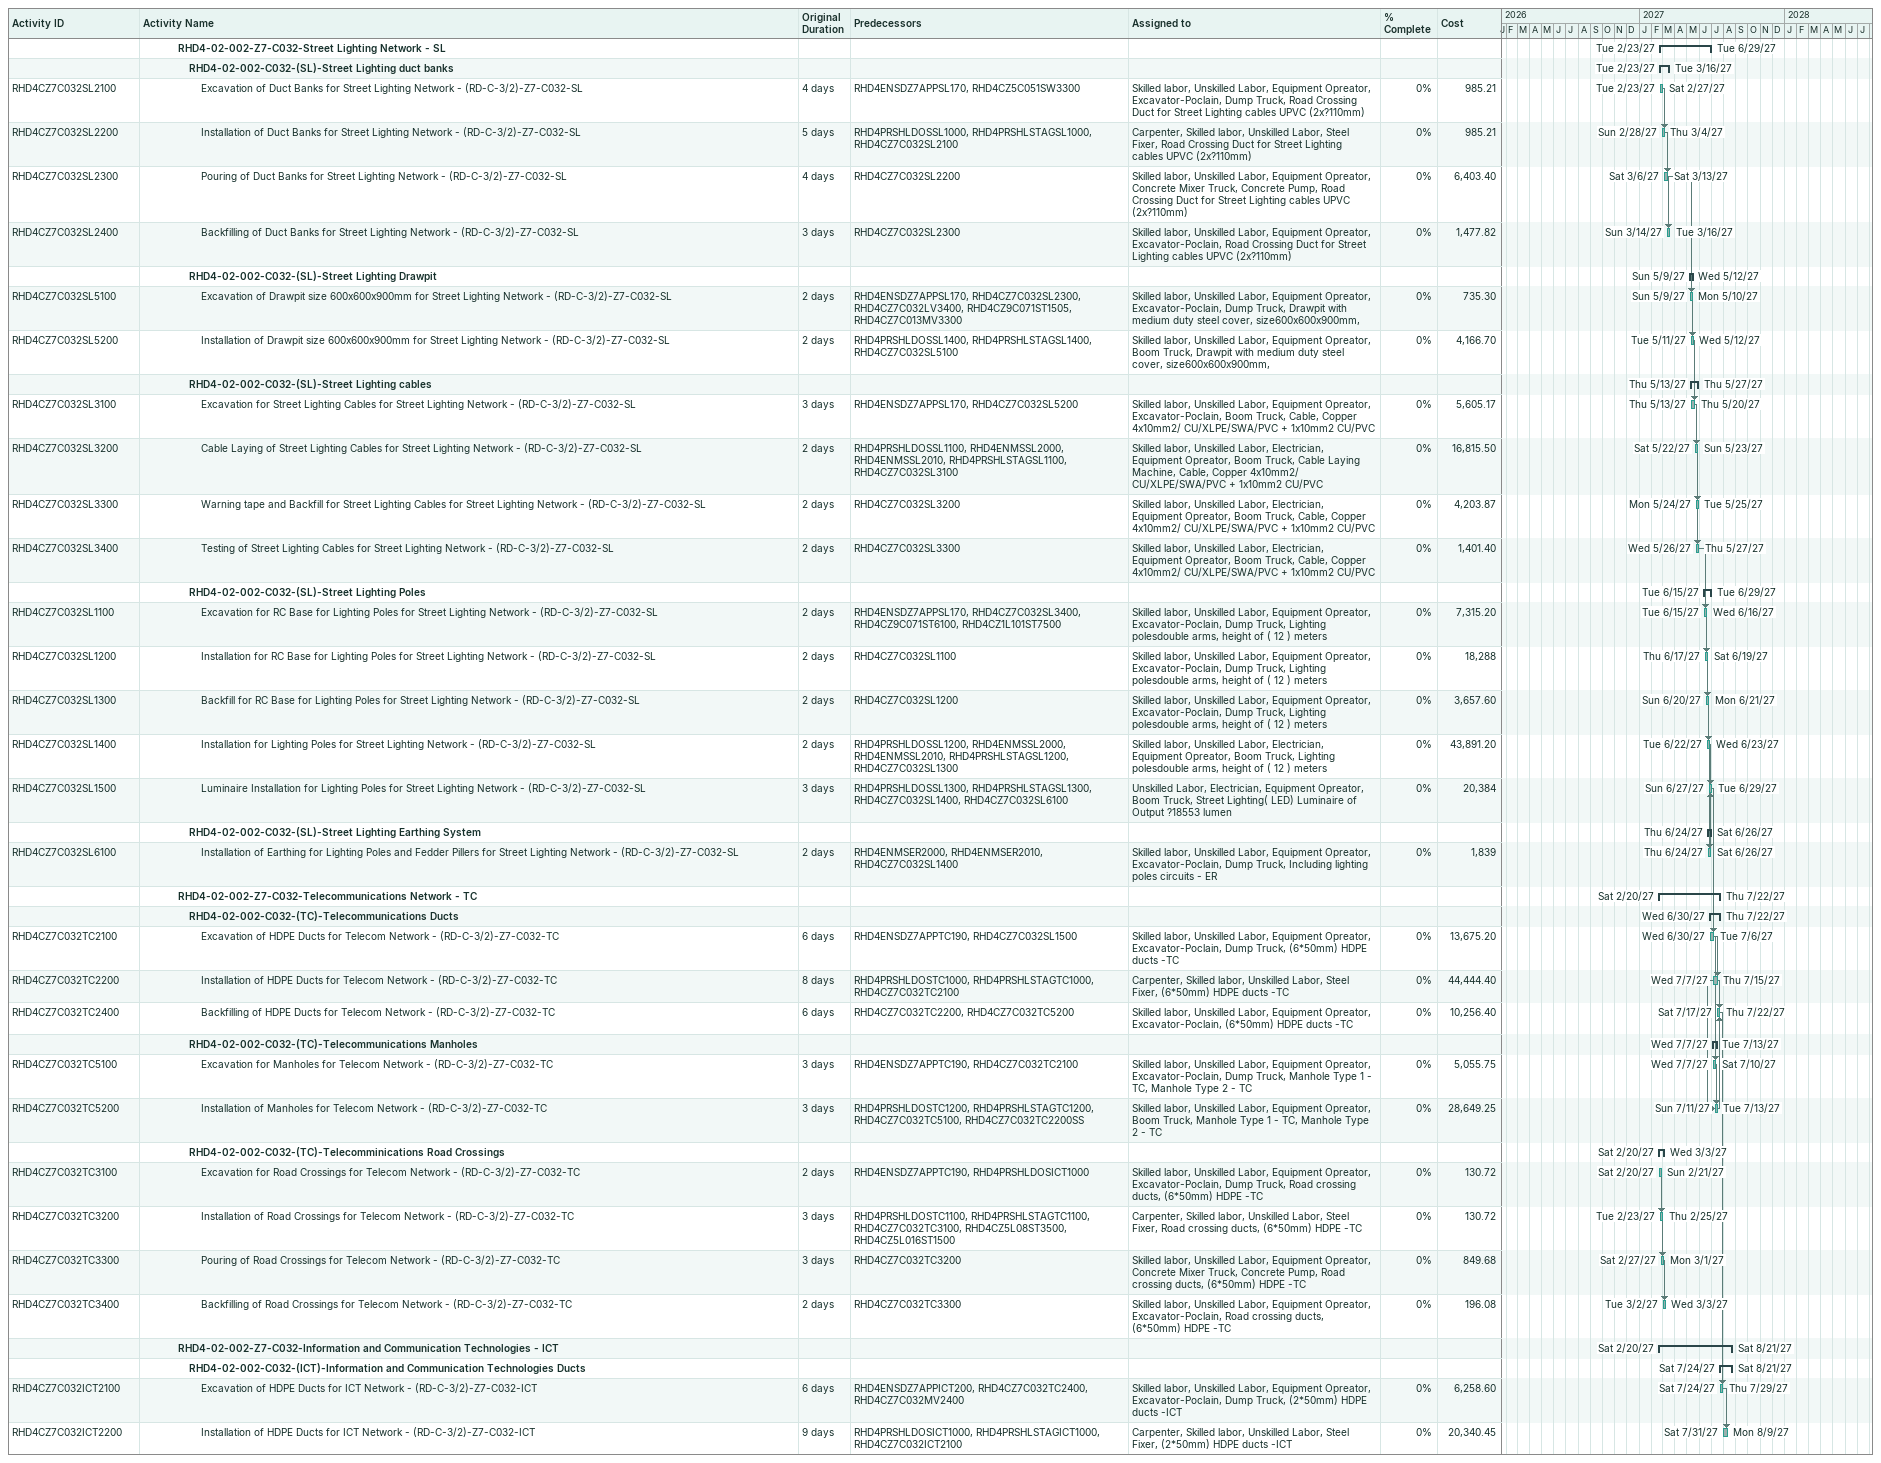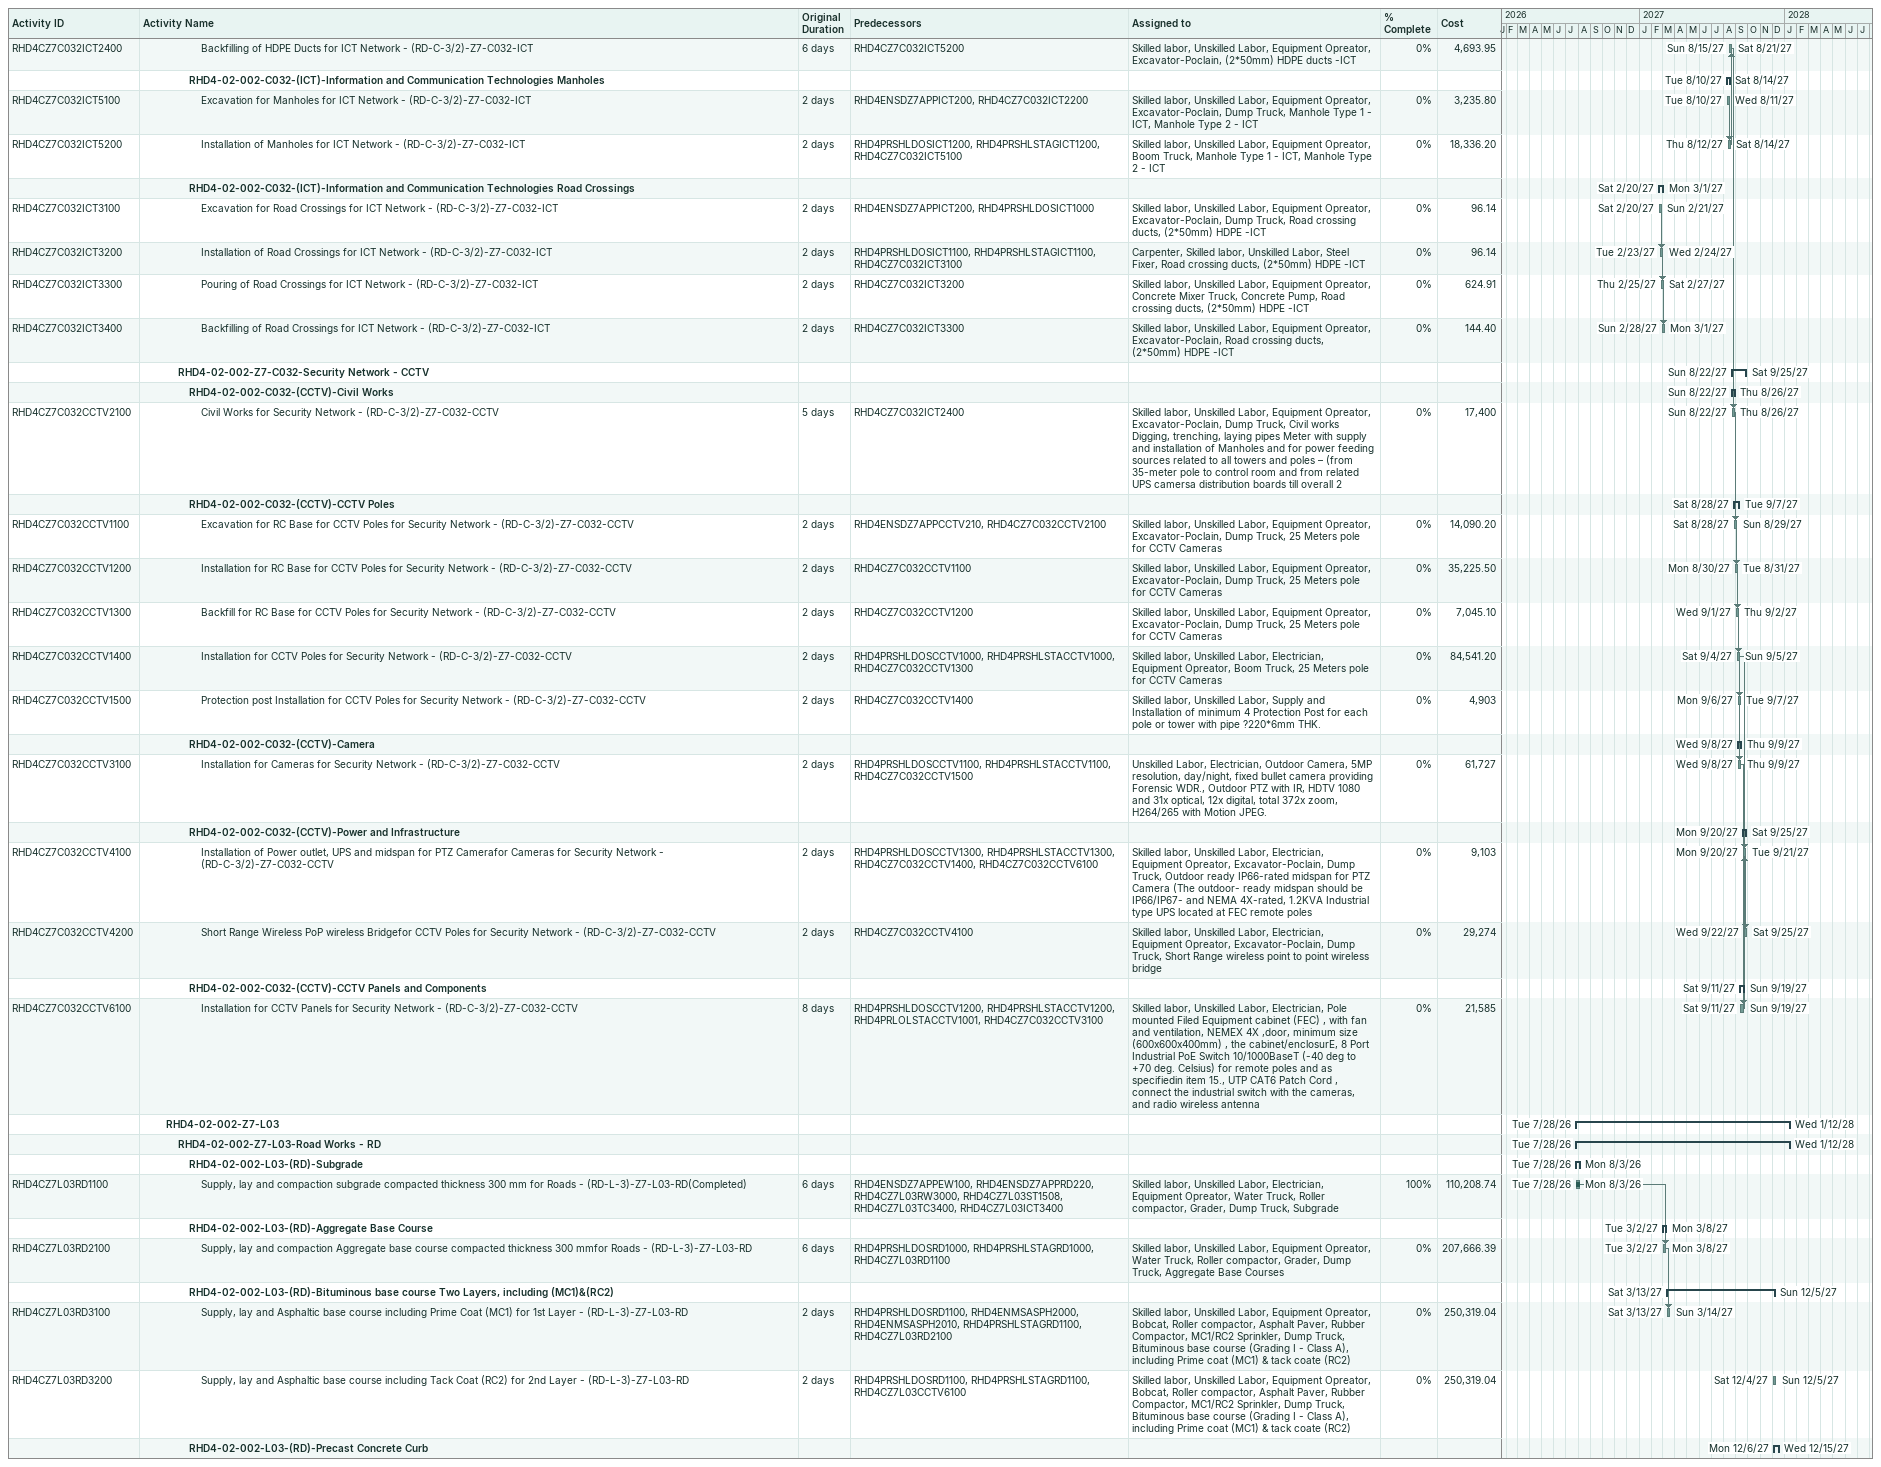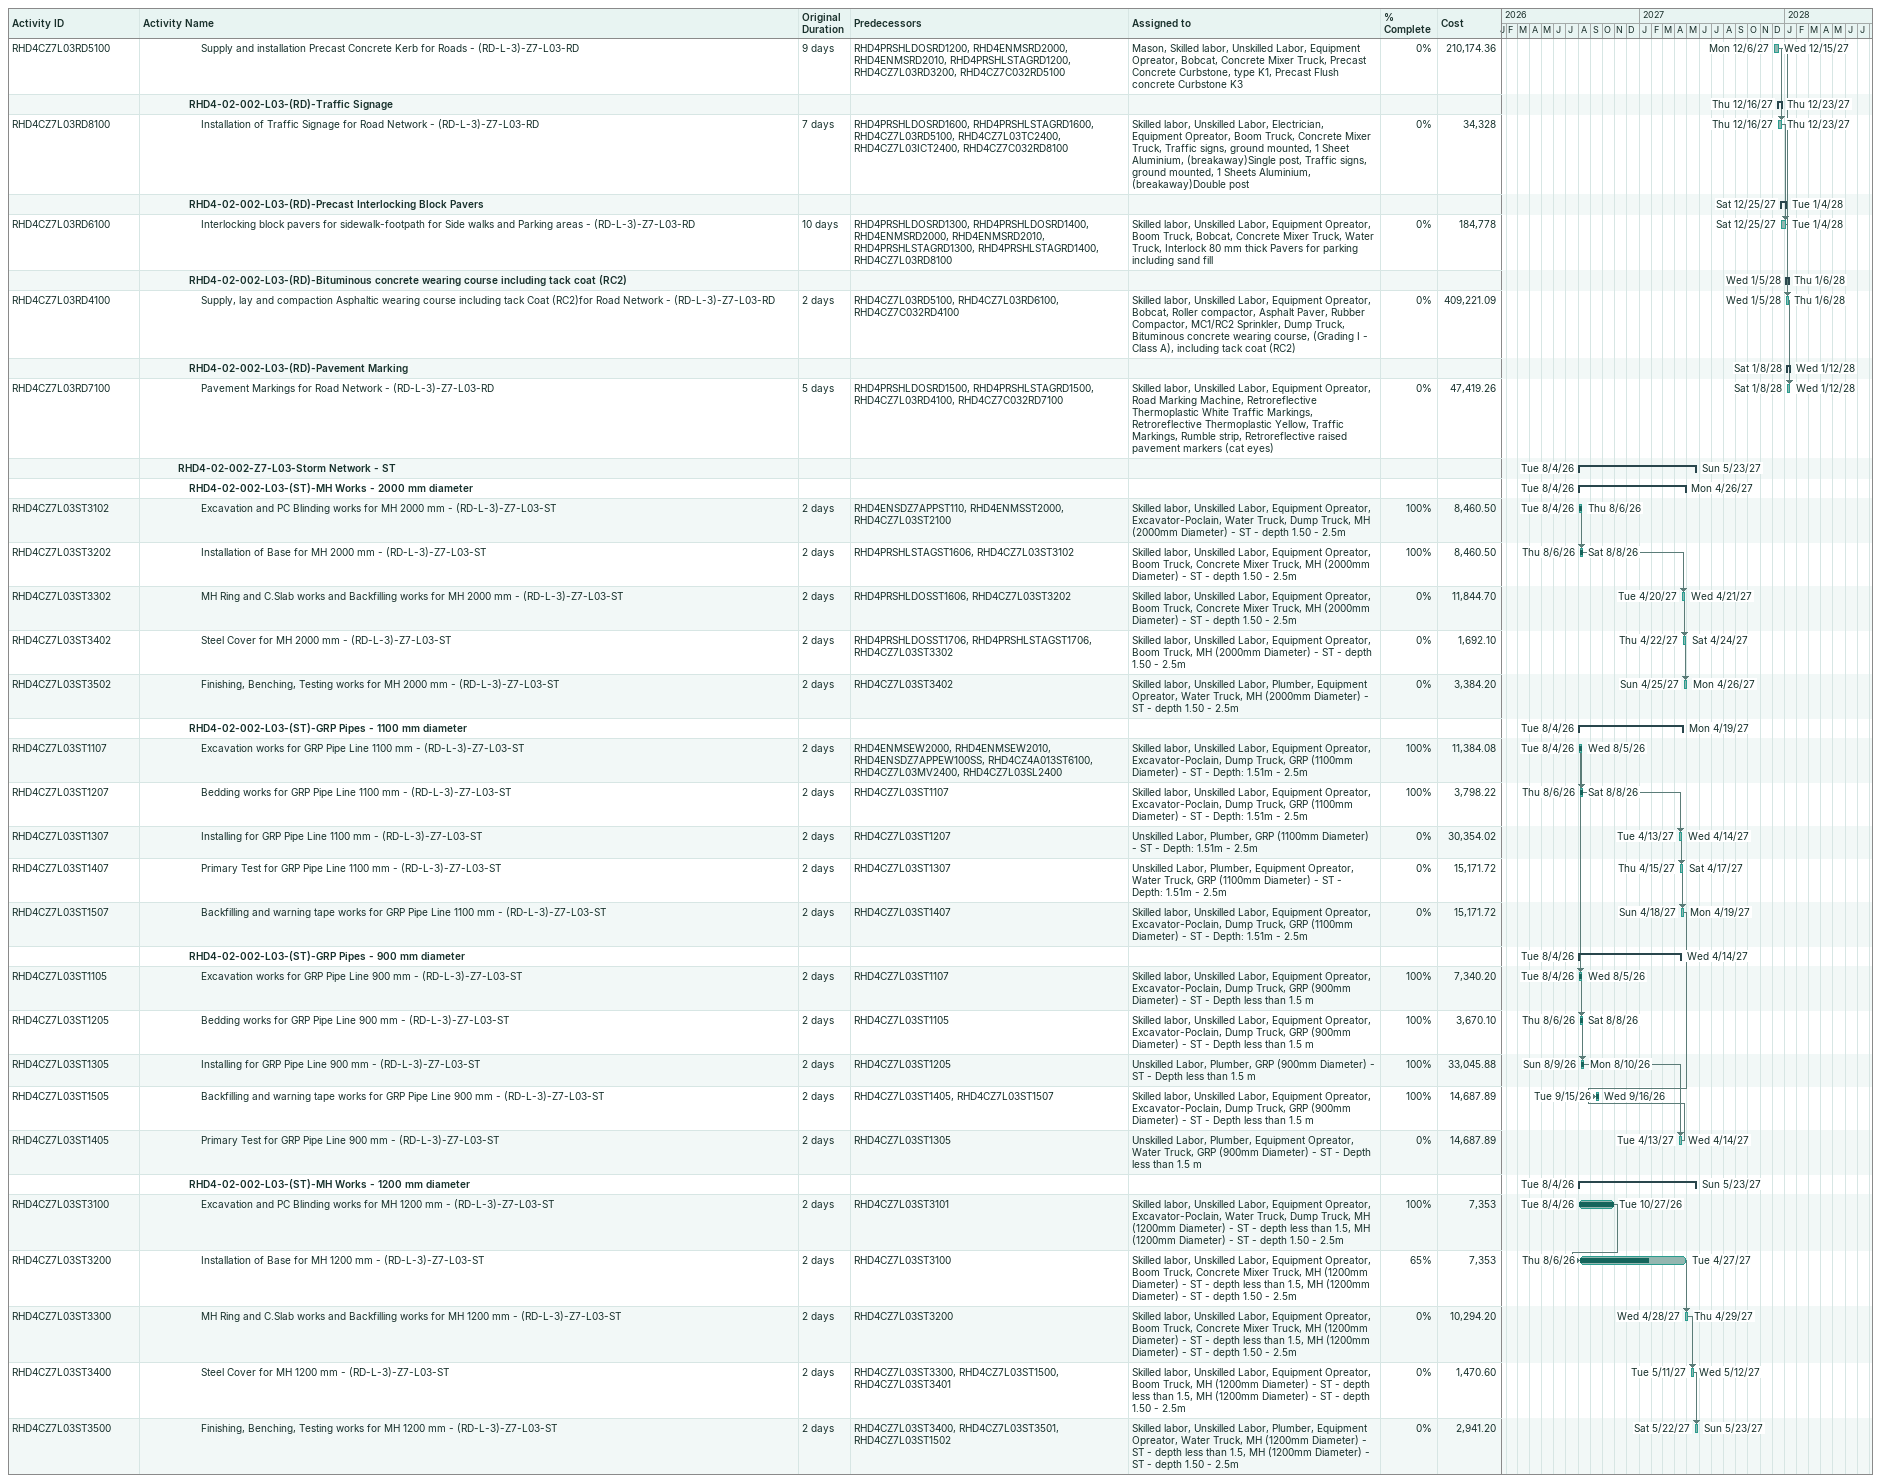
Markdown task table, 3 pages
| ID | Level | Task | Original duration | Start | Finish | Predecessors | Resources | % complete | Cost |
|---|---|---|---|---|---|---|---|---|---|
|  | 4 | **RHD4-02-002-Z7-C032-Street Lighting Network - SL** |  | 2027-02-23 | 2027-06-29 |  |  |  |  |
|  | 5 | **RHD4-02-002-C032-(SL)-Street Lighting duct banks** |  | 2027-02-23 | 2027-03-16 |  |  |  |  |
| RHD4CZ7C032SL2100 | 6 | Excavation of Duct Banks for Street Lighting Network - (RD-C-3/2)-Z7-C032-SL | 4d | 2027-02-23 | 2027-02-27 | RHD4ENSDZ7APPSL170, RHD4CZ5C051SW3300 | Skilled labor, Unskilled Labor, Equipment Opreator, Excavator-Poclain, Dump Truck, Road Crossing Duct for Street Lighting cables UPVC (2x?110mm) | 0 | 985.21 |
| RHD4CZ7C032SL2200 | 6 | Installation of Duct Banks for Street Lighting Network - (RD-C-3/2)-Z7-C032-SL | 5d | 2027-02-28 | 2027-03-04 | RHD4PRSHLDOSSL1000, RHD4PRSHLSTAGSL1000, RHD4CZ7C032SL2100 | Carpenter, Skilled labor, Unskilled Labor, Steel Fixer, Road Crossing Duct for Street Lighting cables UPVC (2x?110mm) | 0 | 985.21 |
| RHD4CZ7C032SL2300 | 6 | Pouring of Duct Banks for Street Lighting Network - (RD-C-3/2)-Z7-C032-SL | 4d | 2027-03-06 | 2027-03-13 | RHD4CZ7C032SL2200 | Skilled labor, Unskilled Labor, Equipment Opreator, Concrete Mixer Truck, Concrete Pump, Road Crossing Duct for Street Lighting cables UPVC (2x?110mm) | 0 | 6403.40 |
| RHD4CZ7C032SL2400 | 6 | Backfilling of Duct Banks for Street Lighting Network - (RD-C-3/2)-Z7-C032-SL | 3d | 2027-03-14 | 2027-03-16 | RHD4CZ7C032SL2300 | Skilled labor, Unskilled Labor, Equipment Opreator, Excavator-Poclain, Road Crossing Duct for Street Lighting cables UPVC (2x?110mm) | 0 | 1477.82 |
|  | 5 | **RHD4-02-002-C032-(SL)-Street Lighting Drawpit** |  | 2027-05-09 | 2027-05-12 |  |  |  |  |
| RHD4CZ7C032SL5100 | 6 | Excavation of Drawpit size 600x600x900mm for Street Lighting Network - (RD-C-3/2)-Z7-C032-SL | 2d | 2027-05-09 | 2027-05-10 | RHD4ENSDZ7APPSL170, RHD4CZ7C032SL2300, RHD4CZ7C032LV3400, RHD4CZ9C071ST1505, RHD4CZ7C013MV3300 | Skilled labor, Unskilled Labor, Equipment Opreator, Excavator-Poclain, Dump Truck, Drawpit with medium duty steel cover, size600x600x900mm, | 0 | 735.30 |
| RHD4CZ7C032SL5200 | 6 | Installation of Drawpit size 600x600x900mm for Street Lighting Network - (RD-C-3/2)-Z7-C032-SL | 2d | 2027-05-11 | 2027-05-12 | RHD4PRSHLDOSSL1400, RHD4PRSHLSTAGSL1400, RHD4CZ7C032SL5100 | Skilled labor, Unskilled Labor, Equipment Opreator, Boom Truck, Drawpit with medium duty steel cover, size600x600x900mm, | 0 | 4166.70 |
|  | 5 | **RHD4-02-002-C032-(SL)-Street Lighting cables** |  | 2027-05-13 | 2027-05-27 |  |  |  |  |
| RHD4CZ7C032SL3100 | 6 | Excavation for Street Lighting Cables for Street Lighting Network - (RD-C-3/2)-Z7-C032-SL | 3d | 2027-05-13 | 2027-05-20 | RHD4ENSDZ7APPSL170, RHD4CZ7C032SL5200 | Skilled labor, Unskilled Labor, Equipment Opreator, Excavator-Poclain, Boom Truck, Cable, Copper 4x10mm2/ CU/XLPE/SWA/PVC + 1x10mm2 CU/PVC | 0 | 5605.17 |
| RHD4CZ7C032SL3200 | 6 | Cable Laying of Street Lighting Cables for Street Lighting Network - (RD-C-3/2)-Z7-C032-SL | 2d | 2027-05-22 | 2027-05-23 | RHD4PRSHLDOSSL1100, RHD4ENMSSL2000, RHD4ENMSSL2010, RHD4PRSHLSTAGSL1100, RHD4CZ7C032SL3100 | Skilled labor, Unskilled Labor, Electrician, Equipment Opreator, Boom Truck, Cable Laying Machine, Cable, Copper 4x10mm2/ CU/XLPE/SWA/PVC + 1x10mm2 CU/PVC | 0 | 16815.50 |
| RHD4CZ7C032SL3300 | 6 | Warning tape and Backfill for Street Lighting Cables for Street Lighting Network - (RD-C-3/2)-Z7-C032-SL | 2d | 2027-05-24 | 2027-05-25 | RHD4CZ7C032SL3200 | Skilled labor, Unskilled Labor, Electrician, Equipment Opreator, Boom Truck, Cable, Copper 4x10mm2/ CU/XLPE/SWA/PVC + 1x10mm2 CU/PVC | 0 | 4203.87 |
| RHD4CZ7C032SL3400 | 6 | Testing of Street Lighting Cables for Street Lighting Network - (RD-C-3/2)-Z7-C032-SL | 2d | 2027-05-26 | 2027-05-27 | RHD4CZ7C032SL3300 | Skilled labor, Unskilled Labor, Electrician, Equipment Opreator, Boom Truck, Cable, Copper 4x10mm2/ CU/XLPE/SWA/PVC + 1x10mm2 CU/PVC | 0 | 1401.40 |
|  | 5 | **RHD4-02-002-C032-(SL)-Street Lighting Poles** |  | 2027-06-15 | 2027-06-29 |  |  |  |  |
| RHD4CZ7C032SL1100 | 6 | Excavation for RC Base for Lighting Poles for Street Lighting Network - (RD-C-3/2)-Z7-C032-SL | 2d | 2027-06-15 | 2027-06-16 | RHD4ENSDZ7APPSL170, RHD4CZ7C032SL3400, RHD4CZ9C071ST6100, RHD4CZ1L101ST7500 | Skilled labor, Unskilled Labor, Equipment Opreator, Excavator-Poclain, Dump Truck, Lighting polesdouble arms, height of ( 12 ) meters | 0 | 7315.20 |
| RHD4CZ7C032SL1200 | 6 | Installation for RC Base for Lighting Poles for Street Lighting Network - (RD-C-3/2)-Z7-C032-SL | 2d | 2027-06-17 | 2027-06-19 | RHD4CZ7C032SL1100 | Skilled labor, Unskilled Labor, Equipment Opreator, Excavator-Poclain, Dump Truck, Lighting polesdouble arms, height of ( 12 ) meters | 0 | 18288 |
| RHD4CZ7C032SL1300 | 6 | Backfill for RC Base for Lighting Poles for Street Lighting Network - (RD-C-3/2)-Z7-C032-SL | 2d | 2027-06-20 | 2027-06-21 | RHD4CZ7C032SL1200 | Skilled labor, Unskilled Labor, Equipment Opreator, Excavator-Poclain, Dump Truck, Lighting polesdouble arms, height of ( 12 ) meters | 0 | 3657.60 |
| RHD4CZ7C032SL1400 | 6 | Installation for Lighting Poles for Street Lighting Network - (RD-C-3/2)-Z7-C032-SL | 2d | 2027-06-22 | 2027-06-23 | RHD4PRSHLDOSSL1200, RHD4ENMSSL2000, RHD4ENMSSL2010, RHD4PRSHLSTAGSL1200, RHD4CZ7C032SL1300 | Skilled labor, Unskilled Labor, Electrician, Equipment Opreator, Boom Truck, Lighting polesdouble arms, height of ( 12 ) meters | 0 | 43891.20 |
| RHD4CZ7C032SL1500 | 6 | Luminaire Installation for Lighting Poles for Street Lighting Network - (RD-C-3/2)-Z7-C032-SL | 3d | 2027-06-27 | 2027-06-29 | RHD4PRSHLDOSSL1300, RHD4PRSHLSTAGSL1300, RHD4CZ7C032SL1400, RHD4CZ7C032SL6100 | Unskilled Labor, Electrician, Equipment Opreator, Boom Truck, Street Lighting( LED) Luminaire of Output ?18553 lumen | 0 | 20384 |
|  | 5 | **RHD4-02-002-C032-(SL)-Street Lighting Earthing System** |  | 2027-06-24 | 2027-06-26 |  |  |  |  |
| RHD4CZ7C032SL6100 | 6 | Installation of Earthing for Lighting Poles and Fedder Pillers for Street Lighting Network - (RD-C-3/2)-Z7-C032-SL | 2d | 2027-06-24 | 2027-06-26 | RHD4ENMSER2000, RHD4ENMSER2010, RHD4CZ7C032SL1400 | Skilled labor, Unskilled Labor, Equipment Opreator, Excavator-Poclain, Dump Truck, Including lighting poles circuits - ER | 0 | 1839 |
|  | 4 | **RHD4-02-002-Z7-C032-Telecommunications Network - TC** |  | 2027-02-20 | 2027-07-22 |  |  |  |  |
|  | 5 | **RHD4-02-002-C032-(TC)-Telecommunications Ducts** |  | 2027-06-30 | 2027-07-22 |  |  |  |  |
| RHD4CZ7C032TC2100 | 6 | Excavation of HDPE Ducts for Telecom Network - (RD-C-3/2)-Z7-C032-TC | 6d | 2027-06-30 | 2027-07-06 | RHD4ENSDZ7APPTC190, RHD4CZ7C032SL1500 | Skilled labor, Unskilled Labor, Equipment Opreator, Excavator-Poclain, Dump Truck, (6*50mm) HDPE ducts -TC | 0 | 13675.20 |
| RHD4CZ7C032TC2200 | 6 | Installation of HDPE Ducts for Telecom Network - (RD-C-3/2)-Z7-C032-TC | 8d | 2027-07-07 | 2027-07-15 | RHD4PRSHLDOSTC1000, RHD4PRSHLSTAGTC1000, RHD4CZ7C032TC2100 | Carpenter, Skilled labor, Unskilled Labor, Steel Fixer, (6*50mm) HDPE ducts -TC | 0 | 44444.40 |
| RHD4CZ7C032TC2400 | 6 | Backfilling of HDPE Ducts for Telecom Network - (RD-C-3/2)-Z7-C032-TC | 6d | 2027-07-17 | 2027-07-22 | RHD4CZ7C032TC2200, RHD4CZ7C032TC5200 | Skilled labor, Unskilled Labor, Equipment Opreator, Excavator-Poclain, (6*50mm) HDPE ducts -TC | 0 | 10256.40 |
|  | 5 | **RHD4-02-002-C032-(TC)-Telecommunications Manholes** |  | 2027-07-07 | 2027-07-13 |  |  |  |  |
| RHD4CZ7C032TC5100 | 6 | Excavation for Manholes for Telecom Network - (RD-C-3/2)-Z7-C032-TC | 3d | 2027-07-07 | 2027-07-10 | RHD4ENSDZ7APPTC190, RHD4CZ7C032TC2100 | Skilled labor, Unskilled Labor, Equipment Opreator, Excavator-Poclain, Dump Truck, Manhole Type 1 - TC, Manhole Type 2 - TC | 0 | 5055.75 |
| RHD4CZ7C032TC5200 | 6 | Installation of Manholes for Telecom Network - (RD-C-3/2)-Z7-C032-TC | 3d | 2027-07-11 | 2027-07-13 | RHD4PRSHLDOSTC1200, RHD4PRSHLSTAGTC1200, RHD4CZ7C032TC5100, RHD4CZ7C032TC2200SS | Skilled labor, Unskilled Labor, Equipment Opreator, Boom Truck, Manhole Type 1 - TC, Manhole Type 2 - TC | 0 | 28649.25 |
|  | 5 | **RHD4-02-002-C032-(TC)-Telecomminications Road Crossings** |  | 2027-02-20 | 2027-03-03 |  |  |  |  |
| RHD4CZ7C032TC3100 | 6 | Excavation for Road Crossings for Telecom Network - (RD-C-3/2)-Z7-C032-TC | 2d | 2027-02-20 | 2027-02-21 | RHD4ENSDZ7APPTC190, RHD4PRSHLDOSICT1000 | Skilled labor, Unskilled Labor, Equipment Opreator, Excavator-Poclain, Dump Truck, Road crossing ducts, (6*50mm) HDPE -TC | 0 | 130.72 |
| RHD4CZ7C032TC3200 | 6 | Installation of Road Crossings for Telecom Network - (RD-C-3/2)-Z7-C032-TC | 3d | 2027-02-23 | 2027-02-25 | RHD4PRSHLDOSTC1100, RHD4PRSHLSTAGTC1100, RHD4CZ7C032TC3100, RHD4CZ5L08ST3500, RHD4CZ5L016ST1500 | Carpenter, Skilled labor, Unskilled Labor, Steel Fixer, Road crossing ducts, (6*50mm) HDPE -TC | 0 | 130.72 |
| RHD4CZ7C032TC3300 | 6 | Pouring of Road Crossings for Telecom Network - (RD-C-3/2)-Z7-C032-TC | 3d | 2027-02-27 | 2027-03-01 | RHD4CZ7C032TC3200 | Skilled labor, Unskilled Labor, Equipment Opreator, Concrete Mixer Truck, Concrete Pump, Road crossing ducts, (6*50mm) HDPE -TC | 0 | 849.68 |
| RHD4CZ7C032TC3400 | 6 | Backfilling of Road Crossings for Telecom Network - (RD-C-3/2)-Z7-C032-TC | 2d | 2027-03-02 | 2027-03-03 | RHD4CZ7C032TC3300 | Skilled labor, Unskilled Labor, Equipment Opreator, Excavator-Poclain, Road crossing ducts, (6*50mm) HDPE -TC | 0 | 196.08 |
|  | 4 | **RHD4-02-002-Z7-C032-Information and Communication Technologies - ICT** |  | 2027-02-20 | 2027-08-21 |  |  |  |  |
|  | 5 | **RHD4-02-002-C032-(ICT)-Information and Communication Technologies Ducts** |  | 2027-07-24 | 2027-08-21 |  |  |  |  |
| RHD4CZ7C032ICT2100 | 6 | Excavation of HDPE Ducts for ICT Network - (RD-C-3/2)-Z7-C032-ICT | 6d | 2027-07-24 | 2027-07-29 | RHD4ENSDZ7APPICT200, RHD4CZ7C032TC2400, RHD4CZ7C032MV2400 | Skilled labor, Unskilled Labor, Equipment Opreator, Excavator-Poclain, Dump Truck, (2*50mm) HDPE ducts -ICT | 0 | 6258.60 |
| RHD4CZ7C032ICT2200 | 6 | Installation of HDPE Ducts for ICT Network - (RD-C-3/2)-Z7-C032-ICT | 9d | 2027-07-31 | 2027-08-09 | RHD4PRSHLDOSICT1000, RHD4PRSHLSTAGICT1000, RHD4CZ7C032ICT2100 | Carpenter, Skilled labor, Unskilled Labor, Steel Fixer, (2*50mm) HDPE ducts -ICT | 0 | 20340.45 |
| RHD4CZ7C032ICT2400 | 6 | Backfilling of HDPE Ducts for ICT Network - (RD-C-3/2)-Z7-C032-ICT | 6d | 2027-08-15 | 2027-08-21 | RHD4CZ7C032ICT5200 | Skilled labor, Unskilled Labor, Equipment Opreator, Excavator-Poclain, (2*50mm) HDPE ducts -ICT | 0 | 4693.95 |
|  | 5 | **RHD4-02-002-C032-(ICT)-Information and Communication Technologies Manholes** |  | 2027-08-10 | 2027-08-14 |  |  |  |  |
| RHD4CZ7C032ICT5100 | 6 | Excavation for Manholes for ICT Network - (RD-C-3/2)-Z7-C032-ICT | 2d | 2027-08-10 | 2027-08-11 | RHD4ENSDZ7APPICT200, RHD4CZ7C032ICT2200 | Skilled labor, Unskilled Labor, Equipment Opreator, Excavator-Poclain, Dump Truck, Manhole Type 1 - ICT, Manhole Type 2 - ICT | 0 | 3235.80 |
| RHD4CZ7C032ICT5200 | 6 | Installation of Manholes for ICT Network - (RD-C-3/2)-Z7-C032-ICT | 2d | 2027-08-12 | 2027-08-14 | RHD4PRSHLDOSICT1200, RHD4PRSHLSTAGICT1200, RHD4CZ7C032ICT5100 | Skilled labor, Unskilled Labor, Equipment Opreator, Boom Truck, Manhole Type 1 - ICT, Manhole Type 2 - ICT | 0 | 18336.20 |
|  | 5 | **RHD4-02-002-C032-(ICT)-Information and Communication Technologies Road Crossings** |  | 2027-02-20 | 2027-03-01 |  |  |  |  |
| RHD4CZ7C032ICT3100 | 6 | Excavation for Road Crossings for ICT Network - (RD-C-3/2)-Z7-C032-ICT | 2d | 2027-02-20 | 2027-02-21 | RHD4ENSDZ7APPICT200, RHD4PRSHLDOSICT1000 | Skilled labor, Unskilled Labor, Equipment Opreator, Excavator-Poclain, Dump Truck, Road crossing ducts, (2*50mm) HDPE -ICT | 0 | 96.14 |
| RHD4CZ7C032ICT3200 | 6 | Installation of Road Crossings for ICT Network - (RD-C-3/2)-Z7-C032-ICT | 2d | 2027-02-23 | 2027-02-24 | RHD4PRSHLDOSICT1100, RHD4PRSHLSTAGICT1100, RHD4CZ7C032ICT3100 | Carpenter, Skilled labor, Unskilled Labor, Steel Fixer, Road crossing ducts, (2*50mm) HDPE -ICT | 0 | 96.14 |
| RHD4CZ7C032ICT3300 | 6 | Pouring of Road Crossings for ICT Network - (RD-C-3/2)-Z7-C032-ICT | 2d | 2027-02-25 | 2027-02-27 | RHD4CZ7C032ICT3200 | Skilled labor, Unskilled Labor, Equipment Opreator, Concrete Mixer Truck, Concrete Pump, Road crossing ducts, (2*50mm) HDPE -ICT | 0 | 624.91 |
| RHD4CZ7C032ICT3400 | 6 | Backfilling of Road Crossings for ICT Network - (RD-C-3/2)-Z7-C032-ICT | 2d | 2027-02-28 | 2027-03-01 | RHD4CZ7C032ICT3300 | Skilled labor, Unskilled Labor, Equipment Opreator, Excavator-Poclain, Road crossing ducts, (2*50mm) HDPE -ICT | 0 | 144.40 |
|  | 4 | **RHD4-02-002-Z7-C032-Security Network - CCTV** |  | 2027-08-22 | 2027-09-25 |  |  |  |  |
|  | 5 | **RHD4-02-002-C032-(CCTV)-Civil Works** |  | 2027-08-22 | 2027-08-26 |  |  |  |  |
| RHD4CZ7C032CCTV2100 | 6 | Civil Works for Security Network - (RD-C-3/2)-Z7-C032-CCTV | 5d | 2027-08-22 | 2027-08-26 | RHD4CZ7C032ICT2400 | Skilled labor, Unskilled Labor, Equipment Opreator, Excavator-Poclain, Dump Truck, Civil works Digging, trenching, laying pipes Meter with supply and installation of Manholes and for power feeding sources related to all towers and poles – (from 35-meter pole to control room and from related UPS camersa distribution boards till overall 2 | 0 | 17400 |
|  | 5 | **RHD4-02-002-C032-(CCTV)-CCTV Poles** |  | 2027-08-28 | 2027-09-07 |  |  |  |  |
| RHD4CZ7C032CCTV1100 | 6 | Excavation for RC Base for CCTV Poles for Security Network - (RD-C-3/2)-Z7-C032-CCTV | 2d | 2027-08-28 | 2027-08-29 | RHD4ENSDZ7APPCCTV210, RHD4CZ7C032CCTV2100 | Skilled labor, Unskilled Labor, Equipment Opreator, Excavator-Poclain, Dump Truck, 25 Meters pole for CCTV Cameras | 0 | 14090.20 |
| RHD4CZ7C032CCTV1200 | 6 | Installation for RC Base for CCTV Poles for Security Network - (RD-C-3/2)-Z7-C032-CCTV | 2d | 2027-08-30 | 2027-08-31 | RHD4CZ7C032CCTV1100 | Skilled labor, Unskilled Labor, Equipment Opreator, Excavator-Poclain, Dump Truck, 25 Meters pole for CCTV Cameras | 0 | 35225.50 |
| RHD4CZ7C032CCTV1300 | 6 | Backfill for RC Base for CCTV Poles for Security Network - (RD-C-3/2)-Z7-C032-CCTV | 2d | 2027-09-01 | 2027-09-02 | RHD4CZ7C032CCTV1200 | Skilled labor, Unskilled Labor, Equipment Opreator, Excavator-Poclain, Dump Truck, 25 Meters pole for CCTV Cameras | 0 | 7045.10 |
| RHD4CZ7C032CCTV1400 | 6 | Installation for CCTV Poles for Security Network - (RD-C-3/2)-Z7-C032-CCTV | 2d | 2027-09-04 | 2027-09-05 | RHD4PRSHLDOSCCTV1000, RHD4PRSHLSTACCTV1000, RHD4CZ7C032CCTV1300 | Skilled labor, Unskilled Labor, Electrician, Equipment Opreator, Boom Truck, 25 Meters pole for CCTV Cameras | 0 | 84541.20 |
| RHD4CZ7C032CCTV1500 | 6 | Protection post Installation for CCTV Poles for Security Network - (RD-C-3/2)-Z7-C032-CCTV | 2d | 2027-09-06 | 2027-09-07 | RHD4CZ7C032CCTV1400 | Skilled labor, Unskilled Labor, Supply and Installation of minimum 4 Protection Post for each pole or tower with pipe ?220*6mm THK. | 0 | 4903 |
|  | 5 | **RHD4-02-002-C032-(CCTV)-Camera** |  | 2027-09-08 | 2027-09-09 |  |  |  |  |
| RHD4CZ7C032CCTV3100 | 6 | Installation for Cameras for Security Network - (RD-C-3/2)-Z7-C032-CCTV | 2d | 2027-09-08 | 2027-09-09 | RHD4PRSHLDOSCCTV1100, RHD4PRSHLSTACCTV1100, RHD4CZ7C032CCTV1500 | Unskilled Labor, Electrician, Outdoor Camera, 5MP resolution, day/night, fixed bullet camera providing Forensic WDR., Outdoor PTZ with IR, HDTV 1080 and 31x optical, 12x digital, total 372x zoom, H264/265 with Motion JPEG. | 0 | 61727 |
|  | 5 | **RHD4-02-002-C032-(CCTV)-Power and Infrastructure** |  | 2027-09-20 | 2027-09-25 |  |  |  |  |
| RHD4CZ7C032CCTV4100 | 6 | Installation of Power outlet, UPS and midspan for PTZ Camerafor Cameras for Security Network - (RD-C-3/2)-Z7-C032-CCTV | 2d | 2027-09-20 | 2027-09-21 | RHD4PRSHLDOSCCTV1300, RHD4PRSHLSTACCTV1300, RHD4CZ7C032CCTV1400, RHD4CZ7C032CCTV6100 | Skilled labor, Unskilled Labor, Electrician, Equipment Opreator, Excavator-Poclain, Dump Truck, Outdoor ready IP66-rated midspan for PTZ Camera (The outdoor- ready midspan should be IP66/IP67- and NEMA 4X-rated, 1.2KVA Industrial type UPS located at FEC remote poles | 0 | 9103 |
| RHD4CZ7C032CCTV4200 | 6 | Short Range Wireless PoP wireless Bridgefor CCTV Poles for Security Network - (RD-C-3/2)-Z7-C032-CCTV | 2d | 2027-09-22 | 2027-09-25 | RHD4CZ7C032CCTV4100 | Skilled labor, Unskilled Labor, Electrician, Equipment Opreator, Excavator-Poclain, Dump Truck, Short Range wireless point to point wireless bridge | 0 | 29274 |
|  | 5 | **RHD4-02-002-C032-(CCTV)-CCTV Panels and Components** |  | 2027-09-11 | 2027-09-19 |  |  |  |  |
| RHD4CZ7C032CCTV6100 | 6 | Installation for CCTV Panels for Security Network - (RD-C-3/2)-Z7-C032-CCTV | 8d | 2027-09-11 | 2027-09-19 | RHD4PRSHLDOSCCTV1200, RHD4PRSHLSTACCTV1200, RHD4PRLOLSTACCTV1001, RHD4CZ7C032CCTV3100 | Skilled labor, Unskilled Labor, Electrician, Pole mounted Filed Equipment cabinet (FEC) , with fan and ventilation, NEMEX 4X ,door, minimum size (600x600x400mm) , the cabinet/enclosurE, 8 Port Industrial PoE Switch 10/1000BaseT (-40 deg to +70 deg. Celsius) for remote poles and as specifiedin item 15., UTP CAT6 Patch Cord , connect the industrial switch with the cameras, and radio wireless antenna | 0 | 21585 |
|  | 3 | **RHD4-02-002-Z7-L03** |  | 2026-07-28 | 2028-01-12 |  |  |  |  |
|  | 4 | **RHD4-02-002-Z7-L03-Road Works - RD** |  | 2026-07-28 | 2028-01-12 |  |  |  |  |
|  | 5 | **RHD4-02-002-L03-(RD)-Subgrade** |  | 2026-07-28 | 2026-08-03 |  |  |  |  |
| RHD4CZ7L03RD1100 | 6 | Supply, lay and compaction subgrade compacted thickness 300 mm for Roads - (RD-L-3)-Z7-L03-RD(Completed) | 6d | 2026-07-28 | 2026-08-03 | RHD4ENSDZ7APPEW100, RHD4ENSDZ7APPRD220, RHD4CZ7L03RW3000, RHD4CZ7L03ST1508, RHD4CZ7L03TC3400, RHD4CZ7L03ICT3400 | Skilled labor, Unskilled Labor, Electrician, Equipment Opreator, Water Truck, Roller compactor, Grader, Dump Truck, Subgrade | 100 | 110208.74 |
|  | 5 | **RHD4-02-002-L03-(RD)-Aggregate Base Course** |  | 2027-03-02 | 2027-03-08 |  |  |  |  |
| RHD4CZ7L03RD2100 | 6 | Supply, lay and compaction Aggregate base course compacted thickness 300 mmfor Roads - (RD-L-3)-Z7-L03-RD | 6d | 2027-03-02 | 2027-03-08 | RHD4PRSHLDOSRD1000, RHD4PRSHLSTAGRD1000, RHD4CZ7L03RD1100 | Skilled labor, Unskilled Labor, Equipment Opreator, Water Truck, Roller compactor, Grader, Dump Truck, Aggregate Base Courses | 0 | 207666.39 |
|  | 5 | **RHD4-02-002-L03-(RD)-Bituminous base course Two Layers, including (MC1)&(RC2)** |  | 2027-03-13 | 2027-12-05 |  |  |  |  |
| RHD4CZ7L03RD3100 | 6 | Supply, lay and Asphaltic base course including Prime Coat (MC1) for 1st Layer - (RD-L-3)-Z7-L03-RD | 2d | 2027-03-13 | 2027-03-14 | RHD4PRSHLDOSRD1100, RHD4ENMSASPH2000, RHD4ENMSASPH2010, RHD4PRSHLSTAGRD1100, RHD4CZ7L03RD2100 | Skilled labor, Unskilled Labor, Equipment Opreator, Bobcat, Roller compactor, Asphalt Paver, Rubber Compactor, MC1/RC2 Sprinkler, Dump Truck, Bituminous base course (Grading I - Class A), including Prime coat (MC1) & tack coate (RC2) | 0 | 250319.04 |
| RHD4CZ7L03RD3200 | 6 | Supply, lay and Asphaltic base course including Tack Coat (RC2) for 2nd Layer - (RD-L-3)-Z7-L03-RD | 2d | 2027-12-04 | 2027-12-05 | RHD4PRSHLDOSRD1100, RHD4PRSHLSTAGRD1100, RHD4CZ7L03CCTV6100 | Skilled labor, Unskilled Labor, Equipment Opreator, Bobcat, Roller compactor, Asphalt Paver, Rubber Compactor, MC1/RC2 Sprinkler, Dump Truck, Bituminous base course (Grading I - Class A), including Prime coat (MC1) & tack coate (RC2) | 0 | 250319.04 |
|  | 5 | **RHD4-02-002-L03-(RD)-Precast Concrete Curb** |  | 2027-12-06 | 2027-12-15 |  |  |  |  |
| RHD4CZ7L03RD5100 | 6 | Supply and installation Precast Concrete Kerb for Roads - (RD-L-3)-Z7-L03-RD | 9d | 2027-12-06 | 2027-12-15 | RHD4PRSHLDOSRD1200, RHD4ENMSRD2000, RHD4ENMSRD2010, RHD4PRSHLSTAGRD1200, RHD4CZ7L03RD3200, RHD4CZ7C032RD5100 | Mason, Skilled labor, Unskilled Labor, Equipment Opreator, Bobcat, Concrete Mixer Truck, Precast Concrete Curbstone, type K1, Precast Flush concrete Curbstone K3 | 0 | 210174.36 |
|  | 5 | **RHD4-02-002-L03-(RD)-Traffic Signage** |  | 2027-12-16 | 2027-12-23 |  |  |  |  |
| RHD4CZ7L03RD8100 | 6 | Installation of Traffic Signage for Road Network - (RD-L-3)-Z7-L03-RD | 7d | 2027-12-16 | 2027-12-23 | RHD4PRSHLDOSRD1600, RHD4PRSHLSTAGRD1600, RHD4CZ7L03RD5100, RHD4CZ7L03TC2400, RHD4CZ7L03ICT2400, RHD4CZ7C032RD8100 | Skilled labor, Unskilled Labor, Electrician, Equipment Opreator, Boom Truck, Concrete Mixer Truck, Traffic signs, ground mounted, 1 Sheet Aluminium, (breakaway)Single post, Traffic signs, ground mounted, 1 Sheets Aluminium, (breakaway)Double post | 0 | 34328 |
|  | 5 | **RHD4-02-002-L03-(RD)-Precast Interlocking Block Pavers** |  | 2027-12-25 | 2028-01-04 |  |  |  |  |
| RHD4CZ7L03RD6100 | 6 | Interlocking block pavers for sidewalk-footpath for Side walks and Parking areas - (RD-L-3)-Z7-L03-RD | 10d | 2027-12-25 | 2028-01-04 | RHD4PRSHLDOSRD1300, RHD4PRSHLDOSRD1400, RHD4ENMSRD2000, RHD4ENMSRD2010, RHD4PRSHLSTAGRD1300, RHD4PRSHLSTAGRD1400, RHD4CZ7L03RD8100 | Skilled labor, Unskilled Labor, Equipment Opreator, Boom Truck, Bobcat, Concrete Mixer Truck, Water Truck, Interlock 80 mm thick Pavers for parking including sand fill | 0 | 184778 |
|  | 5 | **RHD4-02-002-L03-(RD)-Bituminous concrete wearing course including tack coat (RC2)** |  | 2028-01-05 | 2028-01-06 |  |  |  |  |
| RHD4CZ7L03RD4100 | 6 | Supply, lay and compaction Asphaltic wearing course including tack Coat (RC2)for Road Network - (RD-L-3)-Z7-L03-RD | 2d | 2028-01-05 | 2028-01-06 | RHD4CZ7L03RD5100, RHD4CZ7L03RD6100, RHD4CZ7C032RD4100 | Skilled labor, Unskilled Labor, Equipment Opreator, Bobcat, Roller compactor, Asphalt Paver, Rubber Compactor, MC1/RC2 Sprinkler, Dump Truck, Bituminous concrete wearing course, (Grading I - Class A), including tack coat (RC2) | 0 | 409221.09 |
|  | 5 | **RHD4-02-002-L03-(RD)-Pavement Marking** |  | 2028-01-08 | 2028-01-12 |  |  |  |  |
| RHD4CZ7L03RD7100 | 6 | Pavement Markings for Road Network - (RD-L-3)-Z7-L03-RD | 5d | 2028-01-08 | 2028-01-12 | RHD4PRSHLDOSRD1500, RHD4PRSHLSTAGRD1500, RHD4CZ7L03RD4100, RHD4CZ7C032RD7100 | Skilled labor, Unskilled Labor, Equipment Opreator, Road Marking Machine, Retroreflective Thermoplastic White Traffic Markings, Retroreflective Thermoplastic Yellow, Traffic Markings, Rumble strip, Retroreflective raised pavement markers (cat eyes) | 0 | 47419.26 |
|  | 4 | **RHD4-02-002-Z7-L03-Storm Network - ST** |  | 2026-08-04 | 2027-05-23 |  |  |  |  |
|  | 5 | **RHD4-02-002-L03-(ST)-MH Works - 2000 mm diameter** |  | 2026-08-04 | 2027-04-26 |  |  |  |  |
| RHD4CZ7L03ST3102 | 6 | Excavation and PC Blinding works for MH 2000 mm - (RD-L-3)-Z7-L03-ST | 2d | 2026-08-04 | 2026-08-06 | RHD4ENSDZ7APPST110, RHD4ENMSST2000, RHD4CZ7L03ST2100 | Skilled labor, Unskilled Labor, Equipment Opreator, Excavator-Poclain, Water Truck, Dump Truck, MH (2000mm Diameter) - ST - depth 1.50 - 2.5m | 100 | 8460.50 |
| RHD4CZ7L03ST3202 | 6 | Installation of Base for MH 2000 mm - (RD-L-3)-Z7-L03-ST | 2d | 2026-08-06 | 2026-08-08 | RHD4PRSHLSTAGST1606, RHD4CZ7L03ST3102 | Skilled labor, Unskilled Labor, Equipment Opreator, Boom Truck, Concrete Mixer Truck, MH (2000mm Diameter) - ST - depth 1.50 - 2.5m | 100 | 8460.50 |
| RHD4CZ7L03ST3302 | 6 | MH Ring and C.Slab works and Backfilling works for MH 2000 mm - (RD-L-3)-Z7-L03-ST | 2d | 2027-04-20 | 2027-04-21 | RHD4PRSHLDOSST1606, RHD4CZ7L03ST3202 | Skilled labor, Unskilled Labor, Equipment Opreator, Boom Truck, Concrete Mixer Truck, MH (2000mm Diameter) - ST - depth 1.50 - 2.5m | 0 | 11844.70 |
| RHD4CZ7L03ST3402 | 6 | Steel Cover for MH 2000 mm - (RD-L-3)-Z7-L03-ST | 2d | 2027-04-22 | 2027-04-24 | RHD4PRSHLDOSST1706, RHD4PRSHLSTAGST1706, RHD4CZ7L03ST3302 | Skilled labor, Unskilled Labor, Equipment Opreator, Boom Truck, MH (2000mm Diameter) - ST - depth 1.50 - 2.5m | 0 | 1692.10 |
| RHD4CZ7L03ST3502 | 6 | Finishing, Benching, Testing works for MH 2000 mm - (RD-L-3)-Z7-L03-ST | 2d | 2027-04-25 | 2027-04-26 | RHD4CZ7L03ST3402 | Skilled labor, Unskilled Labor, Plumber, Equipment Opreator, Water Truck, MH (2000mm Diameter) - ST - depth 1.50 - 2.5m | 0 | 3384.20 |
|  | 5 | **RHD4-02-002-L03-(ST)-GRP Pipes - 1100 mm diameter** |  | 2026-08-04 | 2027-04-19 |  |  |  |  |
| RHD4CZ7L03ST1107 | 6 | Excavation works for GRP Pipe Line 1100 mm - (RD-L-3)-Z7-L03-ST | 2d | 2026-08-04 | 2026-08-05 | RHD4ENMSEW2000, RHD4ENMSEW2010, RHD4ENSDZ7APPEW100SS, RHD4CZ4A013ST6100, RHD4CZ7L03MV2400, RHD4CZ7L03SL2400 | Skilled labor, Unskilled Labor, Equipment Opreator, Excavator-Poclain, Dump Truck, GRP (1100mm Diameter) - ST - Depth: 1.51m - 2.5m | 100 | 11384.08 |
| RHD4CZ7L03ST1207 | 6 | Bedding works for GRP Pipe Line 1100 mm - (RD-L-3)-Z7-L03-ST | 2d | 2026-08-06 | 2026-08-08 | RHD4CZ7L03ST1107 | Skilled labor, Unskilled Labor, Equipment Opreator, Excavator-Poclain, Dump Truck, GRP (1100mm Diameter) - ST - Depth: 1.51m - 2.5m | 100 | 3798.22 |
| RHD4CZ7L03ST1307 | 6 | Installing for GRP Pipe Line 1100 mm - (RD-L-3)-Z7-L03-ST | 2d | 2027-04-13 | 2027-04-14 | RHD4CZ7L03ST1207 | Unskilled Labor, Plumber, GRP (1100mm Diameter) - ST - Depth: 1.51m - 2.5m | 0 | 30354.02 |
| RHD4CZ7L03ST1407 | 6 | Primary Test for GRP Pipe Line 1100 mm - (RD-L-3)-Z7-L03-ST | 2d | 2027-04-15 | 2027-04-17 | RHD4CZ7L03ST1307 | Unskilled Labor, Plumber, Equipment Opreator, Water Truck, GRP (1100mm Diameter) - ST - Depth: 1.51m - 2.5m | 0 | 15171.72 |
| RHD4CZ7L03ST1507 | 6 | Backfilling and warning tape works for GRP Pipe Line 1100 mm - (RD-L-3)-Z7-L03-ST | 2d | 2027-04-18 | 2027-04-19 | RHD4CZ7L03ST1407 | Skilled labor, Unskilled Labor, Equipment Opreator, Excavator-Poclain, Dump Truck, GRP (1100mm Diameter) - ST - Depth: 1.51m - 2.5m | 0 | 15171.72 |
|  | 5 | **RHD4-02-002-L03-(ST)-GRP Pipes - 900 mm diameter** |  | 2026-08-04 | 2027-04-14 |  |  |  |  |
| RHD4CZ7L03ST1105 | 6 | Excavation works for GRP Pipe Line 900 mm - (RD-L-3)-Z7-L03-ST | 2d | 2026-08-04 | 2026-08-05 | RHD4CZ7L03ST1107 | Skilled labor, Unskilled Labor, Equipment Opreator, Excavator-Poclain, Dump Truck, GRP (900mm Diameter) - ST - Depth less than 1.5 m | 100 | 7340.20 |
| RHD4CZ7L03ST1205 | 6 | Bedding works for GRP Pipe Line 900 mm - (RD-L-3)-Z7-L03-ST | 2d | 2026-08-06 | 2026-08-08 | RHD4CZ7L03ST1105 | Skilled labor, Unskilled Labor, Equipment Opreator, Excavator-Poclain, Dump Truck, GRP (900mm Diameter) - ST - Depth less than 1.5 m | 100 | 3670.10 |
| RHD4CZ7L03ST1305 | 6 | Installing for GRP Pipe Line 900 mm - (RD-L-3)-Z7-L03-ST | 2d | 2026-08-09 | 2026-08-10 | RHD4CZ7L03ST1205 | Unskilled Labor, Plumber, GRP (900mm Diameter) - ST - Depth less than 1.5 m | 100 | 33045.88 |
| RHD4CZ7L03ST1505 | 6 | Backfilling and warning tape works for GRP Pipe Line 900 mm - (RD-L-3)-Z7-L03-ST | 2d | 2026-09-15 | 2026-09-16 | RHD4CZ7L03ST1405, RHD4CZ7L03ST1507 | Skilled labor, Unskilled Labor, Equipment Opreator, Excavator-Poclain, Dump Truck, GRP (900mm Diameter) - ST - Depth less than 1.5 m | 100 | 14687.89 |
| RHD4CZ7L03ST1405 | 6 | Primary Test for GRP Pipe Line 900 mm - (RD-L-3)-Z7-L03-ST | 2d | 2027-04-13 | 2027-04-14 | RHD4CZ7L03ST1305 | Unskilled Labor, Plumber, Equipment Opreator, Water Truck, GRP (900mm Diameter) - ST - Depth less than 1.5 m | 0 | 14687.89 |
|  | 5 | **RHD4-02-002-L03-(ST)-MH Works - 1200 mm diameter** |  | 2026-08-04 | 2027-05-23 |  |  |  |  |
| RHD4CZ7L03ST3100 | 6 | Excavation and PC Blinding works for MH 1200 mm - (RD-L-3)-Z7-L03-ST | 2d | 2026-08-04 | 2026-10-27 | RHD4CZ7L03ST3101 | Skilled labor, Unskilled Labor, Equipment Opreator, Excavator-Poclain, Water Truck, Dump Truck, MH (1200mm Diameter) - ST - depth less than 1.5, MH (1200mm Diameter) - ST - depth 1.50 - 2.5m | 100 | 7353 |
| RHD4CZ7L03ST3200 | 6 | Installation of Base for MH 1200 mm - (RD-L-3)-Z7-L03-ST | 2d | 2026-08-06 | 2027-04-27 | RHD4CZ7L03ST3100 | Skilled labor, Unskilled Labor, Equipment Opreator, Boom Truck, Concrete Mixer Truck, MH (1200mm Diameter) - ST - depth less than 1.5, MH (1200mm Diameter) - ST - depth 1.50 - 2.5m | 65 | 7353 |
| RHD4CZ7L03ST3300 | 6 | MH Ring and C.Slab works and Backfilling works for MH 1200 mm - (RD-L-3)-Z7-L03-ST | 2d | 2027-04-28 | 2027-04-29 | RHD4CZ7L03ST3200 | Skilled labor, Unskilled Labor, Equipment Opreator, Boom Truck, Concrete Mixer Truck, MH (1200mm Diameter) - ST - depth less than 1.5, MH (1200mm Diameter) - ST - depth 1.50 - 2.5m | 0 | 10294.20 |
| RHD4CZ7L03ST3400 | 6 | Steel Cover for MH 1200 mm - (RD-L-3)-Z7-L03-ST | 2d | 2027-05-11 | 2027-05-12 | RHD4CZ7L03ST3300, RHD4CZ7L03ST1500, RHD4CZ7L03ST3401 | Skilled labor, Unskilled Labor, Equipment Opreator, Boom Truck, MH (1200mm Diameter) - ST - depth less than 1.5, MH (1200mm Diameter) - ST - depth 1.50 - 2.5m | 0 | 1470.60 |
| RHD4CZ7L03ST3500 | 6 | Finishing, Benching, Testing works for MH 1200 mm - (RD-L-3)-Z7-L03-ST | 2d | 2027-05-22 | 2027-05-23 | RHD4CZ7L03ST3400, RHD4CZ7L03ST3501, RHD4CZ7L03ST1502 | Skilled labor, Unskilled Labor, Plumber, Equipment Opreator, Water Truck, MH (1200mm Diameter) - ST - depth less than 1.5, MH (1200mm Diameter) - ST - depth 1.50 - 2.5m | 0 | 2941.20 |
